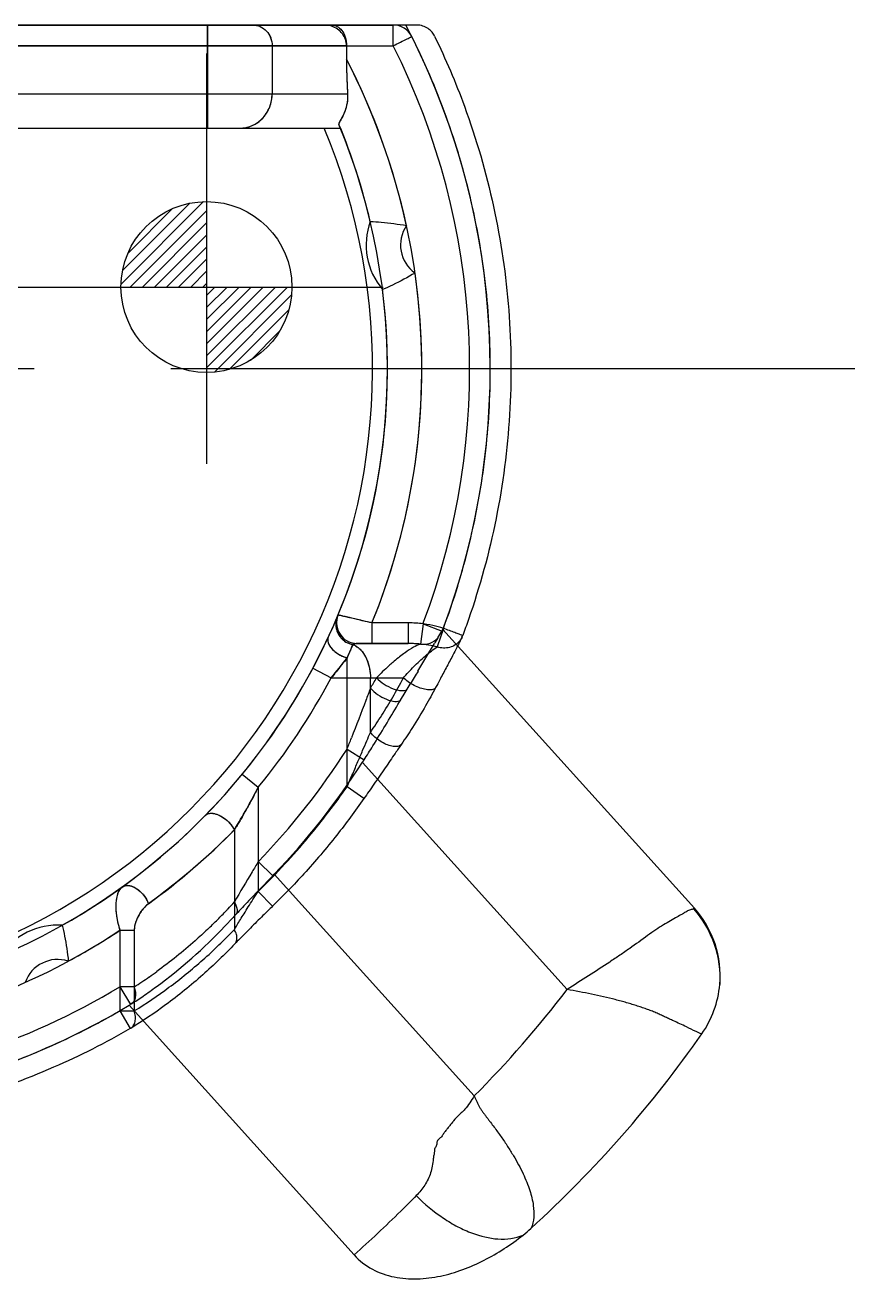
# Model space of a CAD drawing. Header units: millimetres. Extents: x 23490 to 24685, y -23248 to -22403.
# Drawn here: x 24034.35 to 24046.48, y -22604.8 to -22586.47 of the extents above; entities that cross this region are included whole.
import ezdxf

# ---------------------------------------------------------------- set-up
doc = ezdxf.new("R2010")
doc.units = ezdxf.units.MM
doc.header["$LTSCALE"] = 8
doc.linetypes.add('CENTER', pattern=[2, 1.25, -0.25, 0.25, -0.25])
doc.linetypes.add('CENTER2', pattern=[1.125, 0.75, -0.125, 0.125, -0.125])
for name, color, linetype in [('Cav-cor', 30, 'Continuous'), ('CL', 1, 'Continuous'), ('PIN', 5, 'Continuous'), ('PRODUCT', 1, 'Continuous')]:
    doc.layers.add(name, color=color, linetype=linetype)

msp = doc.modelspace()

# ---------------------------------------------------------------- hatches: boundary and pattern name
at = {"layer": 'PIN', "linetype": 'Continuous'}
h = msp.add_hatch(dxfattribs=at)
h.set_pattern_fill('ANSI31', color=6, angle=270, style=0)
h.set_pattern_definition([(225, (24242.28231, -22576.05705), (-0.08838835, 0.08838835), [])])
h.paths.add_polyline_path([(24037, -22590.297), (24035.75, -22590.297, -0.414214), (24037, -22589.047)])
h.paths.add_polyline_path([(24037, -22591.547), (24037, -22590.297), (24038.25, -22590.297, -0.414214)])

# ---------------------------------------------------------------- linework, layer by layer
at = {"layer": 'Cav-cor', "color": 241}
for p, q in [((24033.552, -22586.466), (24039.732, -22586.466)), ((24037.013, -22587.973), (24037.013, -22586.466)), ((24039.732, -22586.767), (24039.732, -22586.466)), ((24020.868, -22586.767), (24039.732, -22586.767)), ((24037.96, -22586.767), (24037.96, -22587.471)), ((24039.047, -22586.767), (24039.047, -22586.962)), ((24021.537, -22587.471), (24039.063, -22587.471)), ((24021.641, -22587.973), (24038.96, -22587.973)), ((24039.42, -22595.209), (24039.42, -22595.511)), ((24039.951, -22595.209), (24039.42, -22595.209)), ((24039.951, -22595.209), (24039.951, -22595.511)), ((24040.166, -22595.223), (24040.129, -22595.519)), ((24040.166, -22595.223), (24040.444, -22595.328)), ((24044.133, -22599.383), (24040.458, -22595.304)), ((24040.385, -22595.426), (24040.429, -22595.354)), ((24040.429, -22595.354), (24040.445, -22595.326)), ((24039.203, -22595.511), (24039.951, -22595.511)), ((24040.092, -22595.913), (24040.265, -22595.625)), ((24040.265, -22595.625), (24040.277, -22595.606)), ((24040.277, -22595.606), (24040.334, -22595.511)), ((24039.055, -22597.054), (24039.055, -22595.721)), ((24038.556, -22595.872), (24038.823, -22596.013)), ((24038.823, -22596.013), (24039.487, -22596.013)), ((24039.397, -22596.165), (24039.397, -22596.013)), ((24039.891, -22596.252), (24039.977, -22596.107)), ((24039.8, -22596.404), (24039.852, -22596.317)), ((24039.852, -22596.317), (24039.891, -22596.252)), ((24039.055, -22597.054), (24039.306, -22597.214)), ((24039.281, -22597.249), (24039.304, -22597.212)), ((24039.281, -22597.249), (24042.273, -22600.57)), ((24037.524, -22597.422), (24037.757, -22597.613)), ((24037.757, -22597.613), (24037.757, -22598.701)), ((24037.408, -22598.236), (24037.408, -22599.29)), ((24037.757, -22598.701), (24037.971, -22598.908)), ((24037.767, -22599.117), (24037.969, -22598.907)), ((24037.969, -22598.907), (24037.991, -22598.884)), ((24037.991, -22598.884), (24040.913, -22602.128)), ((24037.268, -22599.646), (24037.39, -22599.516)), ((24044.133, -22599.383), (24044.121, -22599.391)), ((24035.735, -22599.705), (24035.735, -22600.531)), ((24035.735, -22599.705), (24035.944, -22599.705)), ((24035.944, -22599.705), (24035.944, -22600.531)), ((24035.735, -22600.531), (24035.89, -22600.79)), ((24035.944, -22600.531), (24035.735, -22600.531)), ((24039.158, -22604.454), (24035.868, -22600.802))]:
    msp.add_line(p, q, dxfattribs=at)
for centre, radius, start, end in [((24039.732, -22586.767), 0.301, 26.5894, 90), ((24030.3, -22591.491), 10.849, 339.4249, 26.6026), ((24030.297, -22591.49), 10.551, 339.2837, 26.5926), ((24030.3, -22591.491), 9.849, 12.2663, 27.3716), ((24030.3, -22591.491), 9.128, 284.5677, 22.6661), ((24030.3, -22591.491), 9.347, 13.3218, 22.4766), ((24040.339, -22589.682), 1.005, 159.946, 220.4837), ((24040.339, -22589.682), 0.502, 145.6586, 234.7711), ((24030.3, -22591.491), 9.849, 337.8179, 8.1634), ((24030.3, -22591.491), 9.347, 299.4247, 7.1079), ((24039.203, -22595.209), 0.301, 176.1087, 270), ((24039.952, -22596.93), 1.721, 82.8451, 90.0114), ((24039.909, -22595.017), 0.619, 330.0639, 332.4864), ((24064.665, -22610.123), 28.382, 148.8142, 149.0145), ((24033.556, -22593.174), 6.06, 335.1515, 335.8648), ((24033.596, -22593.192), 6.016, 335.8636, 337.1661), ((24041.352, -22597.672), 2.49, 126.19, 128.3834), ((24041.161, -22597.411), 2.167, 125.4093, 126.1767), ((24039.952, -22597.382), 1.871, 84.5727, 90.0136), ((24034.567, -22592.394), 5.587, 319.624, 323.454), ((24041.609, -22598.001), 2.908, 128.3353, 130.4236), ((24030.3, -22591.491), 9.648, 320.6126, 332.0468), ((24033.084, -22592.332), 7.385, 328.7356, 330.1046), ((24129.442, -22649.287), 104.077, 149.14743, 149.27133), ((24002.147, -22582.395), 39.713, 338.3377, 338.5899), ((24030.279, -22591.474), 10.4, 315.977, 327.5502), ((24030.28, -22591.474), 10.694, 316.1419, 327.3187), ((24029.141, -22593.195), 9.682, 328.6284, 332.8542), ((24030.509, -22591.491), 9.648, 305.7934, 315.6436), ((24064.465, -22624.708), 36.982, 136.2129, 136.6526), ((24031.45, -22593.857), 8.064, 316.6664, 317.6391), ((24089.429, -22648.222), 71.277, 136.68216, 136.89528), ((24031.582, -22593.983), 7.881, 315.0963, 316.389), ((24031.509, -22593.912), 7.983, 316.3868, 316.6652), ((24034.823, -22600.634), 1.005, 86.049, 146.5866), ((24030.3, -22591.491), 9.849, 298.3692, 303.4891), ((24031.951, -22594.64), 7.303, 306.2111, 316.729), ((24031.713, -22594.114), 7.696, 313.5463, 315.0973), ((24034.823, -22600.634), 0.502, 71.7615, 160.8741), ((24032.452, -22595.019), 6.525, 302.353, 304.6763), ((24032.357, -22594.88), 6.694, 304.6714, 305.8285), ((24030.315, -22591.524), 10.512, 288.0198, 301.0386), ((24032.11, -22594.856), 7.034, 304.3106, 306.2044), ((24030.3, -22591.491), 15.026, 314.935, 322.8263), ((24043.02, -22600.368), 1.49, 325.0655, 354.9607), ((24030.285, -22591.458), 10.885, 288.0997, 300.8573), ((24032.296, -22595.133), 6.7, 302.3415, 302.5375), ((24032.235, -22595.038), 6.814, 302.5419, 304.3095), ((24030.3, -22591.491), 17.001, 312.3066, 325.0861), ((24040.284, -22602.46), 2.169, 308.292, 312.3066)]:
    msp.add_arc(centre, radius, start, end, dxfattribs=at)
for points, knots in [([(24037.676, -22586.466), (24037.713, -22586.466), (24037.789, -22586.482), (24037.883, -22586.55), (24037.946, -22586.65), (24037.96, -22586.728), (24037.96, -22586.767)], [0, 0, 0, 0, 0.243064, 0.490248, 0.743143, 1, 1, 1, 1]), ([(24038.835, -22586.466), (24038.861, -22586.466), (24038.917, -22586.481), (24038.986, -22586.546), (24039.035, -22586.645), (24039.047, -22586.725), (24039.047, -22586.767)], [0, 0, 0, 0, 0.191272, 0.412972, 0.684427, 1, 1, 1, 1]), ([(24039.732, -22586.767), (24039.796, -22586.735), (24039.906, -22586.681), (24039.952, -22586.657), (24040.007, -22586.63), (24040.001, -22586.632)], [0, 0, 0, 0, 0.719101, 0.933621, 1, 1, 1, 1]), ([(24039.047, -22586.963), (24039.047, -22587.006), (24039.049, -22587.175), (24039.056, -22587.344), (24039.063, -22587.471)], [0, 0, 0, 0, 0.251174, 1, 1, 1, 1]), ([(24037.487, -22587.973), (24037.548, -22587.973), (24037.674, -22587.947), (24037.832, -22587.834), (24037.936, -22587.667), (24037.96, -22587.536), (24037.96, -22587.471)], [0, 0, 0, 0, 0.243095, 0.49025, 0.743111, 1, 1, 1, 1]), ([(24039.063, -22587.471), (24039.066, -22587.528), (24039.059, -22587.612), (24039.029, -22587.714), (24039.002, -22587.779), (24038.975, -22587.83), (24038.953, -22587.869), (24038.939, -22587.895), (24038.935, -22587.912), (24038.937, -22587.918)], [0, 0, 0, 0, 0.362261, 0.52976, 0.679426, 0.80459, 0.899921, 0.963806, 1, 1, 1, 1]), ([(24039.395, -22589.337), (24039.449, -22589.34), (24039.626, -22589.353), (24039.803, -22589.375), (24039.924, -22589.398)], [0, 0, 0, 0, 0.302005, 1, 1, 1, 1]), ([(24040.049, -22590.092), (24039.944, -22590.157), (24039.786, -22590.239), (24039.624, -22590.313), (24039.575, -22590.334)], [0, 0, 0, 0, 0.697995, 1, 1, 1, 1]), ([(24038.914, -22595.118), (24038.899, -22595.153), (24038.884, -22595.231), (24038.899, -22595.309), (24038.914, -22595.345)], [0, 0, 0, 0, 0.498827, 1, 1, 1, 1]), ([(24039.42, -22595.209), (24039.357, -22595.195), (24039.266, -22595.174), (24039.149, -22595.146), (24039.075, -22595.129), (24039.021, -22595.116), (24038.985, -22595.108), (24038.964, -22595.103), (24038.948, -22595.099), (24038.935, -22595.096), (24038.931, -22595.094), (24038.924, -22595.093), (24038.925, -22595.093)], [0, 0, 0, 0, 0.380586, 0.553054, 0.704795, 0.829783, 0.880632, 0.922976, 0.956405, 0.980533, 0.995113, 1, 1, 1, 1]), ([(24038.781, -22595.419), (24038.776, -22595.43), (24038.77, -22595.457), (24038.779, -22595.509), (24038.814, -22595.57), (24038.902, -22595.655), (24038.991, -22595.701), (24039.055, -22595.721)], [0, 0, 0, 0, 0.084742, 0.178826, 0.347086, 0.548845, 1, 1, 1, 1]), ([(24038.914, -22595.345), (24038.933, -22595.389), (24038.973, -22595.444), (24039.026, -22595.481), (24039.04, -22595.489)], [0, 0, 0, 0, 0.747504, 1, 1, 1, 1]), ([(24040.129, -22595.519), (24040.175, -22595.525), (24040.272, -22595.516), (24040.354, -22595.463), (24040.386, -22595.429)], [0, 0, 0, 0, 0.5013, 1, 1, 1, 1]), ([(24039.203, -22595.511), (24039.198, -22595.511), (24039.177, -22595.513), (24039.156, -22595.52), (24039.141, -22595.527)], [0, 0, 0, 0, 0.219719, 1, 1, 1, 1]), ([(24039.141, -22595.527), (24039.155, -22595.532), (24039.217, -22595.562), (24039.266, -22595.613), (24039.296, -22595.656)], [0, 0, 0, 0, 0.23326, 1, 1, 1, 1]), ([(24039.296, -22595.656), (24039.312, -22595.68), (24039.373, -22595.79), (24039.397, -22595.918), (24039.397, -22596.013)], [0, 0, 0, 0, 0.23414, 1, 1, 1, 1]), ([(24040.129, -22595.519), (24040.093, -22595.53), (24040.016, -22595.57), (24039.945, -22595.617), (24039.905, -22595.645)], [0, 0, 0, 0, 0.435216, 1, 1, 1, 1]), ([(24039.724, -22595.787), (24039.705, -22595.803), (24039.623, -22595.875), (24039.544, -22595.951), (24039.487, -22596.013)], [0, 0, 0, 0, 0.227186, 1, 1, 1, 1]), ([(24039.487, -22596.013), (24039.519, -22596.048), (24039.597, -22596.109), (24039.685, -22596.154), (24039.732, -22596.172)], [0, 0, 0, 0, 0.487046, 1, 1, 1, 1]), ([(24039.397, -22596.165), (24039.375, -22596.225), (24039.283, -22596.467), (24039.191, -22596.709), (24039.119, -22596.891)], [0, 0, 0, 0, 0.244946, 1, 1, 1, 1]), ([(24039.397, -22596.165), (24039.428, -22596.2), (24039.502, -22596.262), (24039.624, -22596.328), (24039.739, -22596.362), (24039.815, -22596.357), (24039.84, -22596.342)], [0, 0, 0, 0, 0.279111, 0.572868, 0.825324, 1, 1, 1, 1]), ([(24039.732, -22596.172), (24039.77, -22596.186), (24039.836, -22596.204), (24039.91, -22596.199), (24039.934, -22596.184)], [0, 0, 0, 0, 0.592422, 1, 1, 1, 1]), ([(24039.305, -22597.213), (24039.348, -22597.145), (24039.516, -22596.877), (24039.679, -22596.607), (24039.8, -22596.404)], [0, 0, 0, 0, 0.254011, 1, 1, 1, 1]), ([(24036.983, -22598.025), (24036.994, -22598.014), (24037.022, -22597.997), (24037.085, -22597.989), (24037.168, -22598.01), (24037.293, -22598.081), (24037.372, -22598.168), (24037.408, -22598.236)], [0, 0, 0, 0, 0.085158, 0.181348, 0.356022, 0.563886, 1, 1, 1, 1]), ([(24037.757, -22598.701), (24037.727, -22598.751), (24037.609, -22598.947), (24037.492, -22599.143), (24037.408, -22599.29)], [0, 0, 0, 0, 0.256902, 1, 1, 1, 1]), ([(24035.767, -22599.072), (24035.737, -22599.093), (24035.691, -22599.173), (24035.669, -22599.321), (24035.68, -22599.506), (24035.712, -22599.637), (24035.735, -22599.705)], [0, 0, 0, 0, 0.166267, 0.391885, 0.67618, 1, 1, 1, 1]), ([(24035.767, -22599.072), (24035.793, -22599.053), (24035.848, -22599.043), (24035.919, -22599.062), (24035.998, -22599.103), (24036.086, -22599.185), (24036.135, -22599.271), (24036.152, -22599.317)], [0, 0, 0, 0, 0.188616, 0.301585, 0.428311, 0.710656, 1, 1, 1, 1]), ([(24036.152, -22599.317), (24036.095, -22599.358), (24036.024, -22599.447), (24035.961, -22599.583), (24035.944, -22599.664), (24035.944, -22599.705)], [0, 0, 0, 0, 0.468224, 0.726786, 1, 1, 1, 1]), ([(24037.408, -22599.29), (24037.417, -22599.305), (24037.442, -22599.358), (24037.455, -22599.423), (24037.44, -22599.462)], [0, 0, 0, 0, 0.29789, 1, 1, 1, 1]), ([(24044.121, -22599.391), (24044.108, -22599.4), (24044.081, -22599.402), (24044.047, -22599.414), (24044.021, -22599.432), (24043.99, -22599.447), (24043.943, -22599.477), (24043.874, -22599.514), (24043.782, -22599.567), (24043.678, -22599.628), (24043.565, -22599.698), (24043.402, -22599.816), (24043.23, -22599.943), (24043.043, -22600.07), (24042.741, -22600.274), (24042.482, -22600.438), (24042.273, -22600.57)], [0, 0, 0, 0, 0.021962, 0.034658, 0.048618, 0.064692, 0.082608, 0.124145, 0.172581, 0.227377, 0.288077, 0.354341, 0.501762, 0.580986, 0.662605, 1, 1, 1, 1]), ([(24044.121, -22599.391), (24044.253, -22599.54), (24044.461, -22599.894), (24044.517, -22600.301), (24044.504, -22600.499)], [0, 0, 0, 0, 0.501154, 1, 1, 1, 1]), ([(24044.504, -22600.499), (24044.522, -22600.3), (24044.476, -22599.889), (24044.267, -22599.532), (24044.133, -22599.383)], [0, 0, 0, 0, 0.499973, 1, 1, 1, 1]), ([(24034.892, -22599.632), (24034.904, -22599.684), (24034.941, -22599.858), (24034.969, -22600.033), (24034.98, -22600.157)], [0, 0, 0, 0, 0.302005, 1, 1, 1, 1]), ([(24037.015, -22599.691), (24036.956, -22599.748), (24036.72, -22599.965), (24036.469, -22600.167), (24036.275, -22600.307)], [0, 0, 0, 0, 0.253834, 1, 1, 1, 1]), ([(24035.944, -22600.531), (24035.953, -22600.556), (24035.963, -22600.606), (24035.963, -22600.678), (24035.944, -22600.74), (24035.917, -22600.771), (24035.901, -22600.782)], [0, 0, 0, 0, 0.294971, 0.559187, 0.790522, 1, 1, 1, 1]), ([(24044.242, -22601.221), (24044.212, -22601.213), (24044.139, -22601.176), (24044.002, -22601.108), (24043.872, -22601.05), (24043.77, -22601.002), (24043.712, -22600.975), (24043.65, -22600.949), (24043.587, -22600.918), (24043.521, -22600.888), (24043.449, -22600.865), (24043.376, -22600.837), (24043.301, -22600.812), (24043.222, -22600.789), (24043.143, -22600.764), (24043.061, -22600.74), (24042.89, -22600.698), (24042.628, -22600.637), (24042.392, -22600.592), (24042.273, -22600.57)], [0, 0, 0, 0, 0.043878, 0.117755, 0.219676, 0.249085, 0.279978, 0.3123, 0.345833, 0.380704, 0.416919, 0.454188, 0.492469, 0.531763, 0.571837, 0.612634, 0.654146, 0.824991, 1, 1, 1, 1]), ([(24035.868, -22600.803), (24035.869, -22600.802), (24035.875, -22600.798), (24035.881, -22600.795), (24035.885, -22600.792)], [0, 0, 0, 0, 0.185522, 1, 1, 1, 1]), ([(24040.913, -22602.128), (24040.892, -22602.162), (24040.85, -22602.229), (24040.791, -22602.309), (24040.737, -22602.366), (24040.677, -22602.417), (24040.627, -22602.477), (24040.577, -22602.535), (24040.543, -22602.58), (24040.507, -22602.623), (24040.473, -22602.667), (24040.451, -22602.707), (24040.426, -22602.734), (24040.399, -22602.756), (24040.366, -22602.79), (24040.369, -22602.837), (24040.355, -22602.87), (24040.339, -22602.891), (24040.332, -22602.917), (24040.332, -22602.943), (24040.33, -22602.97), (24040.324, -22602.996), (24040.319, -22603.022), (24040.313, -22603.074), (24040.303, -22603.152), (24040.272, -22603.285), (24040.197, -22603.435), (24040.114, -22603.539), (24040.068, -22603.585)], [0, 0, 0, 0, 0.069072, 0.137938, 0.172202, 0.206265, 0.273579, 0.306775, 0.339622, 0.372099, 0.404084, 0.435697, 0.451461, 0.467351, 0.497134, 0.528616, 0.543723, 0.558632, 0.573488, 0.589256, 0.604921, 0.620137, 0.6353, 0.65059, 0.711454, 0.771122, 0.886761, 1, 1, 1, 1]), ([(24040.913, -22602.128), (24040.926, -22602.155), (24040.945, -22602.197), (24040.972, -22602.252), (24040.99, -22602.294), (24041.018, -22602.33), (24041.043, -22602.369), (24041.071, -22602.404), (24041.098, -22602.441), (24041.125, -22602.476), (24041.16, -22602.525), (24041.207, -22602.582), (24041.256, -22602.655), (24041.326, -22602.746), (24041.401, -22602.863), (24041.514, -22603.041), (24041.629, -22603.254), (24041.729, -22603.499), (24041.795, -22603.763), (24041.792, -22603.963), (24041.744, -22604.064)], [0, 0, 0, 0, 0.042186, 0.063274, 0.084332, 0.105327, 0.126276, 0.147168, 0.167985, 0.18872, 0.209363, 0.250315, 0.290795, 0.330682, 0.408479, 0.483143, 0.621343, 0.742597, 0.845708, 1, 1, 1, 1]), ([(24040.068, -22603.585), (24039.993, -22603.662), (24039.697, -22603.958), (24039.39, -22604.245), (24039.158, -22604.454)], [0, 0, 0, 0, 0.255163, 1, 1, 1, 1]), ([(24040.068, -22603.585), (24040.188, -22603.708), (24040.384, -22603.872), (24040.67, -22604.043), (24041.036, -22604.208), (24041.403, -22604.265), (24041.628, -22604.162)], [0, 0, 0, 0, 0.296633, 0.438774, 0.573282, 1, 1, 1, 1]), ([(24039.158, -22604.454), (24039.234, -22604.538), (24039.417, -22604.679), (24039.743, -22604.79), (24040.084, -22604.815), (24040.535, -22604.756), (24041.07, -22604.552), (24041.45, -22604.303), (24041.628, -22604.162)], [0, 0, 0, 0, 0.124901, 0.249879, 0.374988, 0.500148, 0.749965, 1, 1, 1, 1])]:
    msp.add_open_spline(points, degree=3, knots=knots, dxfattribs=at)
msp.add_open_spline([(24039.04, -22595.489), (24039.071, -22595.507), (24039.105, -22595.52), (24039.141, -22595.527)], degree=3, dxfattribs=at)
at = {"layer": 'CL', "color": 6, "linetype": 'CENTER'}
msp.add_line((24046.481, -22591.491), (24014.12, -22591.491), dxfattribs=at)
at = {"layer": 'PIN', "color": 6, "linetype": 'CENTER2'}
for p, q in [((24037, -22586.881), (24037, -22593.712)), ((24033.585, -22590.297), (24040.416, -22590.297))]:
    msp.add_line(p, q, dxfattribs=at)
at = {"layer": 'PIN', "color": 6, "linetype": 'Continuous'}
msp.add_circle((24037, -22590.297), 1.25, dxfattribs=at)
at = {"layer": 'PRODUCT'}
for p, q in [((24040.072, -22586.466), (24020.533, -22586.466)), ((24037.013, -22586.466), (24037.013, -22587.973)), ((24039.047, -22586.767), (24020.531, -22586.767)), ((24037.96, -22586.767), (24037.96, -22587.471)), ((24039.047, -22586.767), (24039.047, -22586.962)), ((24021.537, -22587.471), (24039.063, -22587.471)), ((24021.641, -22587.973), (24038.96, -22587.973)), ((24039.951, -22595.209), (24039.42, -22595.209)), ((24039.42, -22595.209), (24039.42, -22595.511)), ((24039.951, -22595.209), (24039.951, -22595.511)), ((24040.464, -22595.289), (24040.374, -22595.561)), ((24040.736, -22595.417), (24040.746, -22595.394)), ((24040.737, -22595.417), (24040.736, -22595.417)), ((24039.951, -22595.511), (24039.203, -22595.511)), ((24039.055, -22597.607), (24039.055, -22595.721)), ((24038.556, -22595.872), (24038.823, -22596.013)), ((24038.823, -22596.013), (24039.879, -22596.013)), ((24039.397, -22596.811), (24039.397, -22596.013)), ((24040.351, -22596.154), (24040.351, -22596.154)), ((24039.851, -22596.982), (24039.851, -22596.982)), ((24037.524, -22597.422), (24037.757, -22597.613)), ((24037.757, -22597.613), (24037.757, -22599.136)), ((24039.302, -22597.779), (24039.055, -22597.607)), ((24037.408, -22598.236), (24037.408, -22599.693)), ((24037.967, -22599.352), (24037.757, -22599.136)), ((24035.735, -22599.705), (24035.735, -22600.881)), ((24035.735, -22599.705), (24035.944, -22599.705)), ((24035.944, -22599.705), (24035.944, -22600.882)), ((24035.735, -22600.881), (24035.886, -22601.142)), ((24035.735, -22600.881), (24035.944, -22600.881)), ((24035.892, -22601.139), (24035.886, -22601.142)), ((24035.892, -22601.139), (24035.892, -22601.139))]:
    msp.add_line(p, q, dxfattribs=at)
for centre, radius, start, end in [((24030.3, -22591.491), 9.849, 337.8179, 27.3716), ((24030.3, -22591.491), 9.128, 284.5677, 22.6661), ((24030.3, -22591.491), 9.346, 286.8653, 22.4766), ((24039.203, -22595.209), 0.301, 157.3304, 270), ((24030.3, -22591.491), 9.648, 320.6126, 332.0468), ((24030.3, -22591.491), 9.849, 289.3671, 303.4891)]:
    msp.add_arc(centre, radius, start, end, dxfattribs=at)
for points, start_tangent, end_tangent in [([(24037.676, -22586.466), (24037.785, -22586.489), (24037.877, -22586.554), (24037.938, -22586.652), (24037.96, -22586.767)], (1, 0), (0, -1)), ([(24039.047, -22586.767), (24039.032, -22586.676), (24038.987, -22586.592), (24038.917, -22586.525), (24038.828, -22586.481), (24038.727, -22586.466)], (0, 1), (-1, 0)), ([(24040.464, -22595.289), (24040.845, -22594.046), (24041.075, -22592.766), (24041.15, -22591.469), (24041.07, -22590.172), (24040.834, -22588.891), (24040.447, -22587.648), (24039.916, -22586.466)], (0.350081, 0.936719), (-0.463112, 0.8863)), ([(24040.336, -22586.628), (24040.299, -22586.571), (24040.241, -22586.518), (24040.165, -22586.48), (24040.073, -22586.466)], (-0.436939, 0.899491), (-1, 0)), ([(24040.335, -22586.628), (24040.771, -22587.653), (24041.197, -22589.121), (24041.419, -22590.634), (24041.431, -22592.164), (24041.234, -22593.682), (24040.831, -22595.158), (24040.746, -22595.394)], (0.436026, -0.899934), (-0.350082, -0.936719)), ([(24039.047, -22586.963), (24039.049, -22587.147), (24039.055, -22587.316), (24039.063, -22587.471)], (0, -1), (0.058801, -0.99827)), ([(24037.487, -22587.973), (24037.633, -22587.949), (24037.765, -22587.877), (24037.87, -22587.766), (24037.937, -22587.626), (24037.96, -22587.471)], (1, 0), (0, 1)), ([(24039.063, -22587.471), (24039.055, -22587.609), (24039.022, -22587.728), (24038.98, -22587.821), (24038.945, -22587.884), (24038.937, -22587.918)], (0.058801, -0.99827), (0.382306, -0.924036)), ([(24038.914, -22595.118), (24038.892, -22595.221), (24038.907, -22595.326), (24038.959, -22595.419), (24039.04, -22595.489), (24039.141, -22595.527)], (-0.388081, -0.921625), (0.983445, -0.181208)), ([(24039.42, -22595.209), (24039.291, -22595.179), (24039.171, -22595.152), (24039.069, -22595.127), (24038.99, -22595.109), (24038.941, -22595.097), (24038.925, -22595.093)], (-0.974759, 0.223261), (-0.972615, 0.23242)), ([(24040.464, -22595.289), (24040.308, -22595.247), (24040.137, -22595.219), (24039.951, -22595.209)], (-0.9502, 0.31164), (-1, 0.000033)), ([(24040.695, -22595.375), (24040.632, -22595.352), (24040.552, -22595.322), (24040.464, -22595.289)], (-0.93669, 0.35016), (-0.936457, 0.350782)), ([(24038.781, -22595.419), (24038.775, -22595.48), (24038.805, -22595.55), (24038.867, -22595.619), (24038.955, -22595.679), (24039.055, -22595.721)], (-0.420263, -0.907402), (0.956134, -0.292931)), ([(24040.737, -22595.417), (24040.683, -22595.525), (24040.597, -22595.692), (24040.503, -22595.868), (24040.41, -22596.043), (24040.351, -22596.154)], (-0.424929, -0.905227), (-0.465522, -0.885037)), ([(24040.736, -22595.417), (24040.703, -22595.471), (24040.637, -22595.531), (24040.555, -22595.567), (24040.464, -22595.577), (24040.374, -22595.561)], (-0.427038, -0.904234), (-0.946919, 0.321473)), ([(24040.746, -22595.394), (24040.734, -22595.39), (24040.695, -22595.375)], (-0.931819, 0.362925), (-0.93669, 0.35016)), ([(24039.141, -22595.527), (24039.13, -22595.552), (24039.111, -22595.595), (24039.086, -22595.652), (24039.055, -22595.721)], (-0.388067, -0.921631), (-0.420259, -0.907404)), ([(24039.203, -22595.511), (24039.175, -22595.515), (24039.141, -22595.527)], (-1, 0.00002), (-0.913949, -0.405829)), ([(24039.141, -22595.527), (24039.182, -22595.547)], (0.934774, -0.355243), (0.862873, -0.505422)), ([(24039.182, -22595.547), (24039.224, -22595.576), (24039.296, -22595.656), (24039.351, -22595.761), (24039.385, -22595.882), (24039.397, -22596.013)], (0.862873, -0.505422), (0, -1)), ([(24039.879, -22596.013), (24039.952, -22595.931), (24040.031, -22595.848), (24040.114, -22595.768), (24040.2, -22595.692), (24040.288, -22595.621), (24040.375, -22595.561)], (0.643645, 0.765324), (0.848289, 0.529534)), ([(24040.375, -22595.561), (24040.246, -22595.534), (24040.105, -22595.517), (24039.951, -22595.511)], (-0.970535, 0.240961), (-1, 0.00002)), ([(24039.055, -22595.721), (24038.976, -22595.824), (24038.897, -22595.924), (24038.823, -22596.013)], (-0.594939, -0.803771), (-0.64723, -0.762295)), ([(24039.397, -22596.811), (24039.563, -22596.56), (24039.724, -22596.294), (24039.879, -22596.013)], (0.56854, 0.822655), (0.465572, 0.88501)), ([(24040.351, -22596.154), (24040.334, -22596.172), (24040.284, -22596.188), (24040.212, -22596.185), (24040.126, -22596.162), (24040.035, -22596.123), (24039.949, -22596.071), (24039.879, -22596.013)], (-0.487539, -0.873101), (-0.713702, 0.700449)), ([(24040.351, -22596.154), (24040.204, -22596.421), (24040.012, -22596.739), (24039.851, -22596.982)], (-0.465571, -0.885011), (-0.568541, -0.822655)), ([(24039.055, -22597.607), (24039.138, -22597.415), (24039.215, -22597.237), (24039.283, -22597.077), (24039.344, -22596.935), (24039.397, -22596.811)], (0.400136, 0.916456), (0.396666, 0.917963)), ([(24039.85, -22596.982), (24039.835, -22596.998), (24039.784, -22597.017), (24039.712, -22597.012), (24039.628, -22596.986), (24039.541, -22596.94), (24039.461, -22596.879), (24039.397, -22596.811)], (-0.570702, -0.821158), (-0.612875, 0.79018)), ([(24039.851, -22596.982), (24039.758, -22597.117), (24039.613, -22597.329), (24039.447, -22597.57), (24039.302, -22597.779)], (-0.568705, -0.822542), (-0.572668, -0.819788)), ([(24037.757, -22597.613), (24037.699, -22597.723), (24037.646, -22597.823), (24037.597, -22597.913), (24037.551, -22597.994), (24037.51, -22598.066), (24037.472, -22598.13), (24037.438, -22598.186), (24037.408, -22598.236)], (-0.456543, -0.889701), (-0.521457, -0.853278)), ([(24037.757, -22599.136), (24038.147, -22598.735), (24038.489, -22598.346), (24038.789, -22597.97), (24039.055, -22597.607)], (0.715863, 0.698241), (0.572687, 0.819774)), ([(24039.302, -22597.779), (24038.905, -22598.313), (24038.425, -22598.878), (24037.967, -22599.352)], (-0.572691, -0.819772), (-0.715861, -0.698243)), ([(24036.983, -22598.025), (24037.036, -22597.997), (24037.109, -22597.997), (24037.192, -22598.026), (24037.277, -22598.08), (24037.352, -22598.153), (24037.408, -22598.236)], (0.699118, 0.715006), (0.467994, -0.883732)), ([(24037.408, -22598.236), (24037.019, -22598.612), (24036.6, -22598.973), (24036.152, -22599.317)], (-0.699118, -0.715006), (-0.811131, -0.584864)), ([(24035.767, -22599.072), (24035.719, -22599.128), (24035.688, -22599.217), (24035.675, -22599.33), (24035.68, -22599.456), (24035.701, -22599.583), (24035.735, -22599.705)], (-0.811081, -0.584934), (0.319899, -0.947452)), ([(24035.767, -22599.072), (24035.825, -22599.05), (24035.897, -22599.057), (24035.973, -22599.092), (24036.047, -22599.152), (24036.108, -22599.229), (24036.152, -22599.317)], (0.811059, 0.584964), (0.349803, -0.936823)), ([(24037.408, -22599.693), (24037.449, -22599.626), (24037.496, -22599.549), (24037.55, -22599.462), (24037.612, -22599.364), (24037.68, -22599.256), (24037.757, -22599.136)], (0.51409, 0.857736), (0.539495, 0.841989)), ([(24036.152, -22599.317), (24036.097, -22599.365), (24036.045, -22599.429), (24036.001, -22599.5), (24035.969, -22599.574), (24035.95, -22599.643), (24035.944, -22599.705)], (-0.811107, -0.584897), (0.000168, -1)), ([(24037.967, -22599.352), (24037.826, -22599.49), (24037.642, -22599.673), (24037.486, -22599.83), (24037.416, -22599.902)], (-0.715888, -0.698215), (-0.692134, -0.721769)), ([(24035.944, -22600.882), (24036.452, -22600.539), (24036.948, -22600.137), (24037.408, -22599.693)], (0.853814, 0.520578), (0.692193, 0.721712)), ([(24037.416, -22599.902), (24037.428, -22599.886), (24037.445, -22599.833), (24037.438, -22599.767), (24037.408, -22599.693)], (0.694076, 0.719902), (-0.475074, 0.879946)), ([(24037.416, -22599.902), (24036.946, -22600.356), (24036.403, -22600.796), (24035.892, -22601.139)], (-0.692192, -0.721713), (-0.85381, -0.520586)), ([(24033.567, -22601.837), (24034.677, -22601.419), (24035.735, -22600.881)], (0.953598, 0.301083), (0.865519, 0.500877)), ([(24035.93, -22601.102), (24035.956, -22601.041), (24035.961, -22600.965), (24035.944, -22600.881)], (0.574794, 0.818298), (-0.310289, 0.950642)), ([(24035.886, -22601.142), (24034.765, -22601.709), (24033.466, -22602.183)], (-0.865516, -0.500881), (-0.958846, -0.283925)), ([(24035.892, -22601.139), (24035.93, -22601.102)], (0.851402, 0.524513), (0.574794, 0.818298))]:
    msp.add_spline(points, degree=3, dxfattribs=dict(at, start_tangent=start_tangent, end_tangent=end_tangent))

doc.saveas('drawing.dxf')
